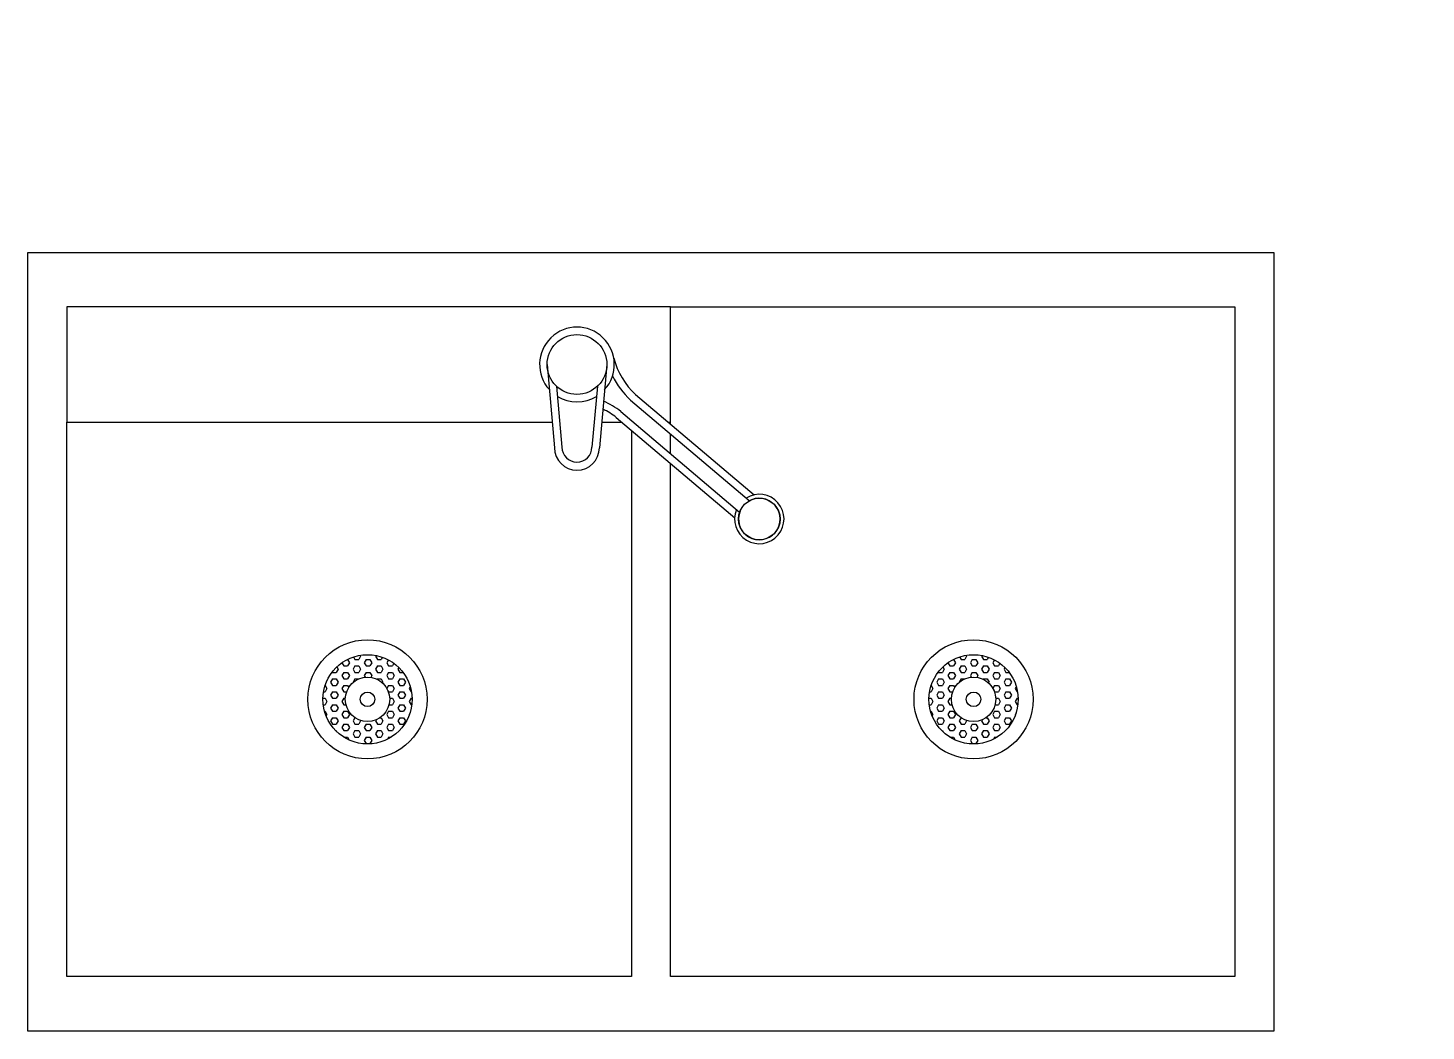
# Model space of a CAD drawing. Header units: millimetres. Extents: x -400 to 498, y -250 to 394.
import ezdxf

# ---------------------------------------------------------------- set-up
doc = ezdxf.new("R2010")
doc.units = ezdxf.units.MM
doc.header["$MEASUREMENT"] = 0

# ---------------------------------------------------------------- blocks, each defined once
blk = doc.blocks.new('chauruamb')
at = {"ltscale": 3}
h = blk.add_hatch(dxfattribs=at)
h.set_pattern_fill('HEX,_O', color=0, scale=19.2, angle=180)
h.set_pattern_definition([(9e-08, (-25663.7158, -48950.861), (7e-09, -4.15692194), [2.4, -4.8]), (240, (-25663.7158, -48950.861), (-3.6, 2.07846096), [2.4, -4.8]), (300, (-25661.3158, -48950.861), (-3.6, -2.07846098), [2.4, -4.8])])
edge = h.paths.add_edge_path()
edge.add_ellipse((-181.99, -287), major_axis=(-20.26, 20.26), ratio=1, start_angle=45, end_angle=225)
edge.add_ellipse((-181.99, -287), major_axis=(-20.26, 20.26), ratio=1, start_angle=225, end_angle=405)
edge = h.paths.add_edge_path(flags=16)
edge.add_ellipse((-181.99, -287), major_axis=(10.08, 10.08), ratio=1, start_angle=135, end_angle=315, ccw=False)
edge.add_ellipse((-181.99, -287), major_axis=(-10.08, 10.08), ratio=1, start_angle=-135, end_angle=45, ccw=False)
edge = h.paths.add_edge_path(flags=0)
edge.add_ellipse((-181.99, -287), major_axis=(-3.29, 3.29), ratio=1, start_angle=45, end_angle=225, ccw=False)
edge.add_ellipse((-181.99, -287), major_axis=(-3.29, 3.29), ratio=1, start_angle=-135, end_angle=45, ccw=False)
h = blk.add_hatch(dxfattribs=at)
h.set_pattern_fill('HEX,_O', color=0, scale=19.2, angle=180)
h.set_pattern_definition([(9e-08, (-25274.581, -48950.861), (7e-09, -4.15692194), [2.4, -4.8]), (240, (-25274.581, -48950.861), (-3.6, 2.07846096), [2.4, -4.8]), (300, (-25272.181, -48950.861), (-3.6, -2.07846098), [2.4, -4.8])])
edge = h.paths.add_edge_path()
edge.add_ellipse((207.15, -287), major_axis=(-20.26, 20.26), ratio=1, start_angle=45, end_angle=225)
edge.add_ellipse((207.15, -287), major_axis=(-20.26, 20.26), ratio=1, start_angle=225, end_angle=405)
edge = h.paths.add_edge_path(flags=16)
edge.add_ellipse((207.15, -287), major_axis=(10.08, 10.08), ratio=1, start_angle=135, end_angle=315, ccw=False)
edge.add_ellipse((207.15, -287), major_axis=(-10.08, 10.08), ratio=1, start_angle=-135, end_angle=45, ccw=False)
edge = h.paths.add_edge_path(flags=0)
edge.add_ellipse((207.15, -287), major_axis=(-3.29, 3.29), ratio=1, start_angle=45, end_angle=225, ccw=False)
edge.add_ellipse((207.15, -287), major_axis=(-3.29, 3.29), ratio=1, start_angle=-135, end_angle=45, ccw=False)
at = {"color": 0, "ltscale": 3}
for p, q in [((-66.68, -72), (-61.9, -125.49)), ((-28.32, -72), (-33.1, -125.49)), ((-60.61, -86), (-57.12, -125.06)), ((-34.39, -86), (-37.88, -125.06)), ((-13.02, -94.92), (63.08, -159.4)), ((-9.83, -91.33), (66.18, -155.74)), ((-22.24, -105.98), (53.77, -170.38)), ((-19.23, -102.25), (56.87, -166.72))]:
    blk.add_line(p, q, dxfattribs=at)
blk.add_lwpolyline([(400, -500), (-400, -500), (-400, 0), (400, 0)], close=True, dxfattribs=at)
for points in [[(11.02, -109), (12.5, -109), (12.5, -35), (-375, -35), (-375, -109), (-63.37, -109)], [(12.5, -110.25), (12.5, -35), (375, -35), (375, -465), (12.5, -465), (12.5, -135.42)], [(-12.5, -114.24), (-12.5, -465), (-375, -465), (-375, -109), (-63.37, -109)], [(-31.63, -109), (-18.68, -109)], [(-31.63, -109), (-18.68, -109)], [(12.5, -129.13), (12.5, -116.55)]]:
    blk.add_lwpolyline(points, dxfattribs=at)
for centre, radius in [((-47.5, -72), 19.18), ((69.59, -171.21), 13.35), ((-181.99, -287), 38.25), ((207.15, -287), 38.25), ((-181.99, -287), 28.65), ((207.15, -287), 28.65), ((-181.99, -287), 14.25), ((207.15, -287), 14.25), ((-181.99, -287), 4.65), ((207.15, -287), 4.65)]:
    blk.add_circle(centre, radius, dxfattribs=at)
for centre, radius, start, end in [((222.23, -131.32), 275.43, 180, 180), ((-47.5, -72), 23.98, 317.70628, 222.29372), ((24.18, -55.01), 49.76, 195.14312, 226.88933), ((24.18, -55.01), 54.56, 206.46478, 226.88933), ((-47.5, -72), 23.98, 238.48742, 301.51258), ((-52.49, -145.49), 54.56, 52.56255, 66.14881), ((-52.36, -145.34), 49.56, 52.56255, 64.31732), ((-47.5, -125.49), 14.4, 180, 360), ((-47.5, -125.06), 9.62, 180, 360), ((69.59, -171.21), 15.85, 157.35989, 122.092), ((69.59, -171.21), 13.35, 157.35989, 122.092)]:
    blk.add_arc(centre, radius, start, end, dxfattribs=at)

msp = doc.modelspace()

# ---------------------------------------------------------------- block references
msp.add_blockref('chauruamb', (-0.07, 249.98))

doc.saveas('drawing.dxf')
